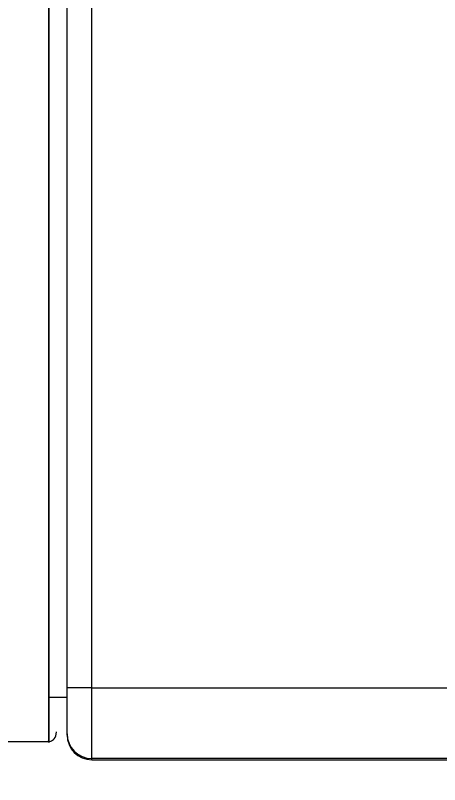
# Model space of a CAD drawing. Extents: x 6534 to 7663, y 0 to 827.
# Drawn here: x 6698.97 to 6710.97, y 201.05 to 222.83 of the extents above; entities that cross this region are included whole.
import ezdxf

# ---------------------------------------------------------------- set-up
doc = ezdxf.new("R2010")
doc.units = 0
doc.header["$LTSCALE"] = 30
doc.header["$MEASUREMENT"] = 0
doc.header["$PDMODE"] = 3
doc.header["$PDSIZE"] = -10
doc.layers.get('0').update_dxf_attribs({"linetype": 'CONTINUOUS'})
doc.layers.get('DEFPOINTS').update_dxf_attribs({"linetype": 'CONTINUOUS'})
doc.layers.add('1', color=7, linetype='CONTINUOUS')
doc.styles.add('Daelim Dimension', font='NanumGothic.ttf')
doc.dimstyles.new('DEFAULT', dxfattribs={"dimscale": 2, "dimtxt": 2, "dimasz": 2, "dimexe": 0, "dimexo": 2, "dimgap": 1, "dimtad": 1, "dimdec": 1, "dimzin": 9, "dimdsep": 46, "dimtxsty": 'Daelim Dimension', "dimcen": 0.5, "dimclrd": 252, "dimclre": 252, "dimclrt": 3, "dimadec": 1, "dimazin": 0, "dimtfac": 1, "dimtdec": 1, "dimtix": 1, "dimtmove": 0, "dimatfit": 3, "dimfxl": 1, "dimtolj": 1, "dimtzin": 1, "dimlwd": 9, "dimlwe": 9, "dimarcsym": 0})

# ---------------------------------------------------------------- blocks, each defined once
blk = doc.blocks.new('*D6')
at = {"color": 5, "lineweight": 9, "ltscale": 0.5, "transparency": 16777216}
for p, q in [((6704.363, 223.253), (6662.107, 223.253)), ((6664.107, 177.207), (6664.107, 219.253)), ((6704.363, 173.207), (6662.107, 173.207))]:
    blk.add_line(p, q, dxfattribs=at)
at = {"color": 5, "ltscale": 0.5, "transparency": 16777216}
for points in [[(6663.441, 219.253), (6664.774, 219.253), (6664.107, 223.253)], [(6663.441, 177.207), (6664.774, 177.207), (6664.107, 173.207)]]:
    blk.add_solid(points, dxfattribs=at)
at = {"layer": 'DEFPOINTS', "color": 0, "ltscale": 0.5, "transparency": 16777216}
for p in [(6664.107, 223.253), (6708.363, 223.253), (6708.363, 173.207)]:
    blk.add_point(p, dxfattribs=at)
at = {"color": 7, "ltscale": 0.5, "transparency": 16777216, "insert": (6656.678, 198.23), "char_height": 10, "attachment_point": 5, "rotation": 90, "style": 'Daelim Dimension'}
blk.add_mtext('\\A1;50', dxfattribs=at)

msp = doc.modelspace()

# ---------------------------------------------------------------- linework, layer by layer
at = {"layer": '1', "color": 7, "linetype": 'Continuous', "lineweight": 18}
for p, q in [((6700.431, 203.79), (6700.431, 226.79)), ((6700.431, 202.489), (6700.431, 203.79)), ((6699.914, 203.522), (6700.431, 203.522)), ((6700.431, 202.455), (6700.431, 202.489)), ((6691.132, 202.272), (6699.927, 202.272)), ((6701.131, 201.755), (6819.963, 201.755))]:
    msp.add_line(p, q, dxfattribs=at)
at = {"layer": '1', "color": 7, "linetype": 'Continuous', "lineweight": 13}
for p, q in [((6701.131, 203.791), (6701.131, 226.791)), ((6701.131, 203.791), (6954.731, 203.791)), ((6701.131, 201.789), (6701.131, 203.791)), ((6701.131, 201.755), (6701.131, 201.789)), ((6954.731, 201.789), (6701.131, 201.789))]:
    msp.add_line(p, q, dxfattribs=at)
msp.add_ellipse((6701.131, 203.79), major_axis=(-0.7, 0), ratio=0.000742, start_param=4.712389, end_param=6.283185, dxfattribs=at)
at = {"layer": '1', "color": 7, "linetype": 'Continuous', "lineweight": 18}
for centre in [(6701.131, 202.489), (6701.131, 202.455)]:
    msp.add_ellipse(centre, major_axis=(-0.7, 0), ratio=1, start_param=0, end_param=1.570796, dxfattribs=at)
msp.add_rational_spline([(6699.914, 223.288), (6699.914, 181.288), (6699.914, 181.256), (6699.914, 223.256)], [1, 0.333333333333, 0.333333333333, 1], degree=3, dxfattribs=at)
msp.add_open_spline([(6699.869, 202.278), (6699.904, 202.27), (6699.976, 202.27), (6700.1, 202.361), (6700.131, 202.46), (6700.131, 202.541)], degree=3, knots=[0, 0, 0, 0, 0.233993, 0.514514, 1, 1, 1, 1], dxfattribs=at)

# ---------------------------------------------------------------- dimensions: what is measured, and where the dimension line sits
at = {"color": 5, "ltscale": 0.5}
dim = msp.add_linear_dim(base=(6664.107, 223.253), p1=(6708.363, 173.207), p2=(6708.363, 223.253), angle=90, dimstyle='DEFAULT', override={"dimtxt": 5, "dimexe": 1, "dimdec": 0, "dimclrd": 5, "dimclre": 5, "dimclrt": 7}, dxfattribs=at)
dim.commit()
dim.dimension.update_dxf_attribs({"geometry": '*D6', "text_midpoint": (6656.678, 198.23)})

doc.saveas('drawing.dxf')
